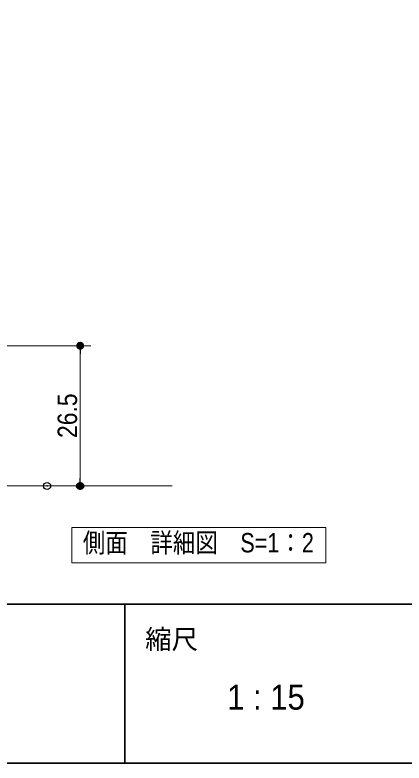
# Model space of a CAD drawing. Units: millimetres, scale not verified. Extents: x -4547 to 4547, y -2284 to 2284.
# Drawn here: x -71 to 480, y -2078 to -1017 of the extents above; entities that cross this region are included whole.
import ezdxf
from ezdxf.enums import TextEntityAlignment as Align

# ---------------------------------------------------------------- set-up
doc = ezdxf.new("R2010")
doc.units = ezdxf.units.MM
doc.header["$LTSCALE"] = 20
doc.header["$PDMODE"] = 32
doc.header["$PDSIZE"] = 10
for name, color, linetype, lineweight in [('0-0_1図面枠', 7, 'Continuous', 20), ('0-1_3一般', 7, 'Continuous', 15), ('0-2_2寸法-1', 7, 'Continuous', 15), ('0-3_0', 7, 'Continuous', 25)]:
    doc.layers.add(name, color=color, linetype=linetype, lineweight=lineweight)
doc.layers.add('0-4_Defpoints', color=7, linetype='Continuous')
doc.styles.add('ＭＳ Ｐゴシック', font='')
doc.styles.get('ＭＳ Ｐゴシック').set_extended_font_data('MS PGothic')

# ---------------------------------------------------------------- blocks, each defined once
blk = doc.blocks.new('グループ-3')
at = {"layer": '0-0_1図面枠', "lineweight": 35}
for p, q in [((-60000, -37050), (60000, -37050)), ((28500, -37050), (28500, -41550))]:
    blk.add_line(p, q, dxfattribs=at)
blk.add_lwpolyline([(-60000, 41550), (60000, 41550), (60000, -41550), (-60000, -41550)], close=True, dxfattribs=at)
blk = doc.blocks.new('図面枠')
at = {"layer": '0-0_1図面枠'}
blk.add_blockref('グループ-3', (0, 0), dxfattribs=at)
at = {"layer": '0-0_1図面枠', "style": 'ＭＳ Ｐゴシック'}
blk.add_text('縮尺', height=550.3, dxfattribs=at).set_placement((29074.1, -38480.4), align=Align.BOTTOM_LEFT)
at = {"layer": '0-0_1図面枠', "style": 'ＭＳ Ｐゴシック', "width": 0.95}
blk.add_text('1 : 15', height=707.5, dxfattribs=at).set_placement((31400.2, -40249), align=Align.BOTTOM_LEFT)
blk = doc.blocks.new('グループ-62')
at = {"layer": '0-1_3一般'}
blk.add_line((21020.7, -33696.3), (29840.7, -33696.3), dxfattribs=at)
blk = doc.blocks.new('グループ-65')
at = {"layer": '0-1_3一般'}
blk.add_blockref('グループ-62', (0, 0), dxfattribs=at)
blk = doc.blocks.new('_Dot')
at = {"layer": '0-3_0'}
blk.add_line((-10, 0), (-20, 0), dxfattribs=at)
for points in [[(0, 0), (-10, 0), (-9.92, 1.25)], [(0, 0), (-9.92, -1.25), (-10, 0)], [(0, 0), (-9.92, 1.25), (-9.69, 2.49)], [(0, 0), (-9.69, -2.49), (-9.92, -1.25)], [(0, 0), (-9.69, 2.49), (-9.3, 3.68)], [(0, 0), (-9.3, -3.68), (-9.69, -2.49)], [(0, 0), (-9.3, 3.68), (-8.76, 4.82)], [(0, 0), (-8.76, -4.82), (-9.3, -3.68)], [(0, 0), (-8.76, 4.82), (-8.09, 5.88)], [(0, 0), (-8.09, -5.88), (-8.76, -4.82)], [(0, 0), (-8.09, 5.88), (-7.29, 6.85)], [(0, 0), (-7.29, -6.85), (-8.09, -5.88)], [(0, 0), (-7.29, 6.85), (-6.37, 7.71)], [(0, 0), (-6.37, -7.71), (-7.29, -6.85)], [(0, 0), (-6.37, 7.71), (-5.36, 8.44)], [(0, 0), (-5.36, -8.44), (-6.37, -7.71)], [(0, 0), (-5.36, 8.44), (-4.26, 9.05)], [(0, 0), (-4.26, -9.05), (-5.36, -8.44)], [(0, 0), (-4.26, 9.05), (-3.09, 9.51)], [(0, 0), (-3.09, -9.51), (-4.26, -9.05)], [(0, 0), (-3.09, 9.51), (-1.87, 9.82)], [(0, 0), (-1.87, -9.82), (-3.09, -9.51)], [(0, 0), (-1.87, 9.82), (-0.63, 9.98)], [(0, 0), (-0.63, -9.98), (-1.87, -9.82)], [(0, 0), (-0.63, 9.98), (0.63, 9.98)], [(0, 0), (0.63, -9.98), (-0.63, -9.98)], [(0, 0), (0.63, 9.98), (1.87, 9.82)], [(0, 0), (1.87, 9.82), (3.09, 9.51)], [(0, 0), (3.09, 9.51), (4.26, 9.05)], [(0, 0), (4.26, 9.05), (5.36, 8.44)], [(0, 0), (5.36, 8.44), (6.37, 7.71)], [(0, 0), (6.37, 7.71), (7.29, 6.85)], [(0, 0), (7.29, 6.85), (8.09, 5.88)], [(0, 0), (8.09, 5.88), (8.76, 4.82)], [(0, 0), (8.76, 4.82), (9.3, 3.68)], [(0, 0), (9.3, 3.68), (9.69, 2.49)], [(0, 0), (9.69, 2.49), (9.92, 1.25)], [(0, 0), (9.92, 1.25), (10, 0)], [(0, 0), (1.87, -9.82), (0.63, -9.98)], [(0, 0), (3.09, -9.51), (1.87, -9.82)], [(0, 0), (4.26, -9.05), (3.09, -9.51)], [(0, 0), (5.36, -8.44), (4.26, -9.05)], [(0, 0), (6.37, -7.71), (5.36, -8.44)], [(0, 0), (7.29, -6.85), (6.37, -7.71)], [(0, 0), (8.09, -5.88), (7.29, -6.85)], [(0, 0), (8.76, -4.82), (8.09, -5.88)], [(0, 0), (9.3, -3.68), (8.76, -4.82)], [(0, 0), (9.69, -2.49), (9.3, -3.68)], [(0, 0), (9.92, -1.25), (9.69, -2.49)], [(0, 0), (10, 0), (9.92, -1.25)]]:
    blk.add_solid(points, dxfattribs=at)
blk = doc.blocks.new('グループ-66')
at = {"layer": '0-0_1図面枠', "lineweight": 15}
blk.add_lwpolyline([(26995.7, -34871.3), (34195.7, -34871.3), (34195.7, -35871.3), (26995.7, -35871.3)], close=True, dxfattribs=at)
at = {"layer": '0-0_1図面枠', "style": 'ＭＳ Ｐゴシック', "width": 0.85}
blk.add_text('側面\u3000詳細図\u3000S=1：2', height=550.3, dxfattribs=at).set_placement((27307.3, -35745), align=Align.BOTTOM_LEFT)

msp = doc.modelspace()

# ---------------------------------------------------------------- linework, layer by layer
at = {"layer": '0-2_2寸法-1'}
for p, q in [((-164.59, -1486.06), (36.05, -1486.06)), ((21.05, -1497.32), (21.05, -1673.56)), ((-10.83, -1684.81), (36.05, -1684.81))]:
    msp.add_line(p, q, dxfattribs=at)
at = {"layer": '0-4_Defpoints'}
for p in [(-25.83, -1684.81), (21.05, -1684.81)]:
    msp.add_point(p, dxfattribs=at)

# ---------------------------------------------------------------- block references
at = {"layer": '0-0_1図面枠', "xscale": 0.05, "yscale": 0.05}
for name in ['図面枠', 'グループ-66']:
    msp.add_blockref(name, (-1340.62, 0), dxfattribs=at)
at = {"layer": '0-1_3一般', "xscale": 0.05, "yscale": 0.05}
msp.add_blockref('グループ-65', (-1340.62, 0), dxfattribs=at)
at = {"layer": '0-2_2寸法-1', "xscale": 0.5627563, "yscale": 0.5627563}
for p, rotation in [((21.05, -1486.06), 90), ((21.05, -1684.81), 270)]:
    msp.add_blockref('_Dot', p, dxfattribs=dict(at, rotation=rotation))

# ---------------------------------------------------------------- texts
at = {"layer": '0-2_2寸法-1', "style": 'ＭＳ Ｐゴシック', "width": 0.9}
msp.add_text('26.5', height=27.57, rotation=90, dxfattribs=at).set_placement((24.93, -1616.85), align=Align.BOTTOM_LEFT)

doc.saveas('drawing.dxf')
